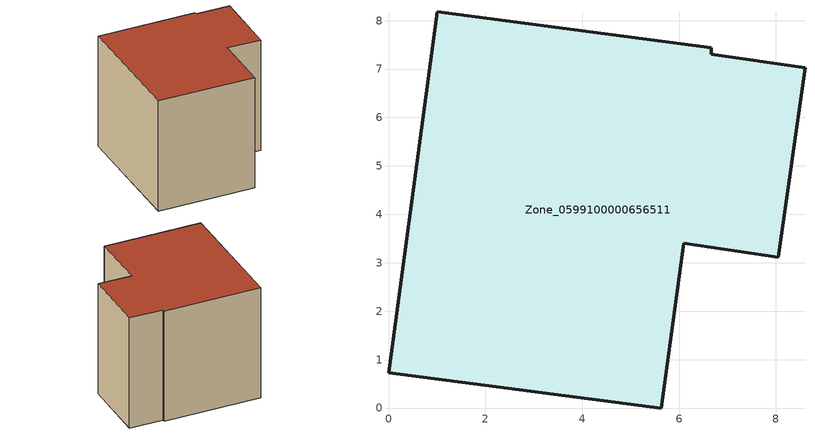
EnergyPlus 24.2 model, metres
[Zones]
Zone_0599100000656511
 floor ground (C_G): 6.67,7.31 8.6,7.03 8.05,3.11 6.1,3.4 5.63,0 0,0.73 1.01,8.18 6.67,7.44 z0
 wall outside (C_F): 1.01,8.18 0,0.73 5.63,0 6.1,3.4 8.05,3.11 8.6,7.03 6.67,7.31 6.67,7.44 1.01,8.18 z0:6.79
 roof outside (C_R): 6.67,7.31 6.67,7.44 1.01,8.18 0,0.73 5.63,0 6.1,3.4 8.05,3.11 8.6,7.03 z6.79
[BUILDING]
Pand.0599100000656511: North Axis=0; Terrain=City; Loads Convergence Tolerance Value=0.04; Temperature Convergence Tolerance Value=0.4; Solar Distribution=FullExterior; Maximum Number of Warmup Days=25; Minimum Number of Warmup Days=1
[Site:Location]
Rotterdam.The.Hague.AP_ZH_NLD Design_Conditions: Latitude=51.96; Longitude=4.45; Time Zone=1; Elevation=-4.5
[SITE:GROUNDTEMPERATURE:BUILDINGSURFACE]
18, 18, 18, 18, 18, 18, 18, 18, 18, 18, 18, 18
[MATERIAL] Thermal Absorptance=0.9; Solar Absorptance=0.7; Visible Absorptance=0.7
Name | Roughness | Thickness | Conductivity | Density | Specific Heat
G.TI.1946 | MediumSmooth | 0.15 | 1 | 540 | 1210
F.TI.1946 | Rough | 0.3 | 0.857143 | 1920 | 840
R.TI.1946 | MediumRough | 0.2 | 0.1 | 1500 | 1000
[CONSTRUCTION]
C_G: G.TI.1946
C_F: F.TI.1946
C_R: R.TI.1946
[ZONE]
Zone_0599100000656511: Type=1; Multiplier=1; Ceiling Height=Autocalculate; Volume=Autocalculate; Floor Area=autocalculate; Part of Total Floor Area=Yes
[ZONEINFILTRATION:DESIGNFLOWRATE]
Infil_Zone_0599100000656511: Zone or ZoneList or Space or SpaceList=Zone_0599100000656511; Schedule=AlwaysOn; Design Flow Rate Calculation Method=Flow/Area; Flow Rate per Floor Area=0.003; Constant Term Coefficient=1; Temperature Term Coefficient=0; Velocity Term Coefficient=0; Velocity Squared Term Coefficient=0
[HVACTEMPLATE:ZONE:IDEALLOADSAIRSYSTEM]
Zone_0599100000656511: Maximum Heating Supply Air Temperature=50; Minimum Cooling Supply Air Temperature=13; Maximum Heating Supply Air Humidity Ratio=0.0156; Minimum Cooling Supply Air Humidity Ratio=0.0077; Heating Limit=NoLimit; Cooling Limit=NoLimit; Dehumidification Control Type=ConstantSensibleHeatRatio; Cooling Sensible Heat Ratio=0.7; Dehumidification Setpoint=60; Humidification Control Type=None; Humidification Setpoint=30; Outdoor Air Method=None; Outdoor Air Flow Rate per Person=0.00944; Outdoor Air Flow Rate per Zone Floor Area=0; Outdoor Air Flow Rate per Zone=0; Demand Controlled Ventilation Type=None; Outdoor Air Economizer Type=NoEconomizer; Heat Recovery Type=None; Sensible Heat Recovery Effectiveness=0.7; Latent Heat Recovery Effectiveness=0.65
[ZONECONTROL:THERMOSTAT]
ThermostatControl_Zone_0599100000656511: Zone or ZoneList=Zone_0599100000656511; Control Type Schedule=DualSetpointControlType; Control 1=Thermostat_Zone_0599100000656511; Temperature Difference Between Cutout And Setpoint=0
[THERMOSTATSETPOINT:DUALSETPOINT]
Thermostat_Zone_0599100000656511: Heating Setpoint Temperature Schedule=HeatingSetpoint_Zone_0599100000656511; Cooling Setpoint Temperature Schedule=CoolingSetpoint_Zone_0599100000656511
[SCHEDULE:COMPACT]
HeatingSetpoint_Zone_0599100000656511: Through: 12/31, For: AllDays, Until: 24:00, 21
CoolingSetpoint_Zone_0599100000656511: Through: 12/31, For: AllDays, Until: 24:00, 24
DualSetpointControlType: Through: 12/31, For: AllDays, Until: 24:00, 4
AlwaysOn: Through: 12/31, For: AllDays, Until: 24:00, 1
